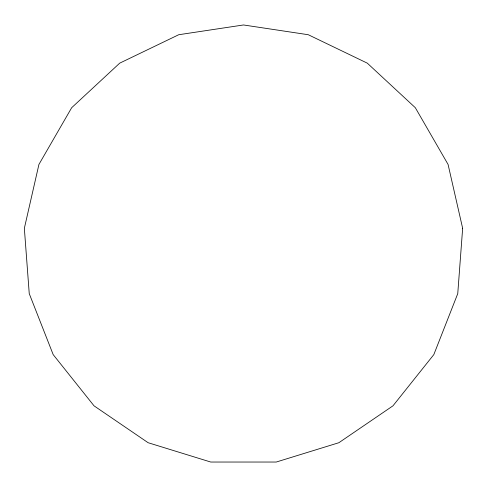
<?xml version="1.0" encoding="UTF-8"?>
<svg xmlns="http://www.w3.org/2000/svg" width="487" height="487" viewBox="0 0 487 487"><rect width="100%" height="100%" fill="white"/><g stroke="black" fill="none" stroke-linecap="round" stroke-linejoin="round"><path stroke-width="0.73" d="M462.65 228.306L457.756 293.631L433.82 354.609L392.979 405.823L338.855 442.726L276.257 462.035L210.743 462.035L148.145 442.726L94.021 405.823L53.18 354.609L29.244 293.631L24.35 228.306L38.93 164.436L71.68 107.706L119.705 63.152L178.723 34.729L243.5 24.965L308.277 34.729L367.295 63.152L415.32 107.706L448.07 164.436L462.65 228.306"/></g></svg>
